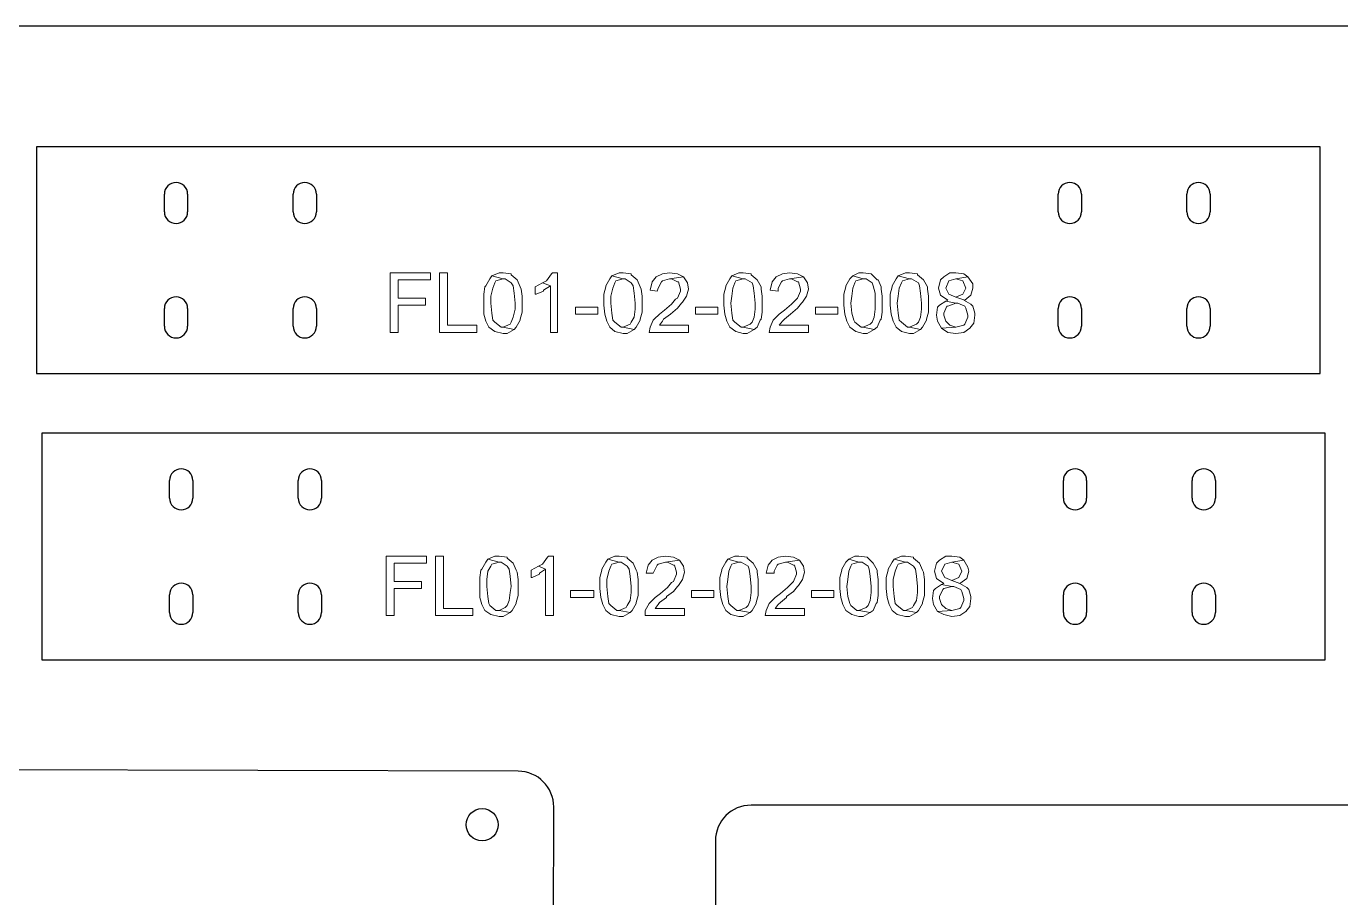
# Model space of a CAD drawing. Header units: millimetres. Extents: x 977 to 12288, y -94 to 5752.
# Drawn here: x 3503.2 to 3870.8, y 1615.2 to 1859 of the extents above; entities that cross this region are included whole.
import ezdxf

# ---------------------------------------------------------------- set-up
doc = ezdxf.new("R2010")
doc.units = ezdxf.units.MM

msp = doc.modelspace()

# ---------------------------------------------------------------- linework, layer by layer
at = {"color": 7, "linetype": 'Continuous', "lineweight": 25}
for p, q in [((3865.05575315, 1825.30088172), (3506.05575315, 1825.30088172)), ((3506.05575315, 1825.30088172), (3506.05575315, 1761.90088172)), ((3865.05575315, 1761.90088172), (3865.05575315, 1825.30088172)), ((3541.80575315, 1807.10088172), (3541.80575315, 1812.10088172)), ((3548.30575315, 1812.10088172), (3548.30575315, 1807.10088172)), ((3577.80575315, 1807.10088172), (3577.80575315, 1812.10088172)), ((3584.30575315, 1812.10088172), (3584.30575315, 1807.10088172)), ((3791.80575315, 1807.10088172), (3791.80575315, 1812.10088172)), ((3798.30575315, 1812.10088172), (3798.30575315, 1807.10088172)), ((3827.80575315, 1807.10088172), (3827.80575315, 1812.10088172)), ((3834.30575315, 1812.10088172), (3834.30575315, 1807.10088172)), ((3541.80575315, 1775.10088172), (3541.80575315, 1780.10088172)), ((3548.30575315, 1780.10088172), (3548.30575315, 1775.10088172)), ((3577.80575315, 1775.10088172), (3577.80575315, 1780.10088172)), ((3584.30575315, 1780.10088172), (3584.30575315, 1775.10088172)), ((3791.80575315, 1775.10088172), (3791.80575315, 1780.10088172)), ((3798.30575315, 1780.10088172), (3798.30575315, 1775.10088172)), ((3827.80575315, 1775.10088172), (3827.80575315, 1780.10088172)), ((3834.30575315, 1780.10088172), (3834.30575315, 1775.10088172)), ((3506.05575315, 1761.90088172), (3865.05575315, 1761.90088172)), ((3866.50944483, 1745.19308509), (3507.50944483, 1745.19308509)), ((3507.50944483, 1745.19308509), (3507.50944483, 1681.79308509)), ((3866.50944483, 1681.79308509), (3866.50944483, 1745.19308509)), ((3543.25944483, 1726.99308509), (3543.25944483, 1731.99308509)), ((3549.75944483, 1731.99308509), (3549.75944483, 1726.99308509)), ((3579.25944483, 1726.99308509), (3579.25944483, 1731.99308509)), ((3585.75944483, 1731.99308509), (3585.75944483, 1726.99308509)), ((3793.25944483, 1726.99308509), (3793.25944483, 1731.99308509)), ((3799.75944483, 1731.99308509), (3799.75944483, 1726.99308509)), ((3829.25944483, 1726.99308509), (3829.25944483, 1731.99308509)), ((3835.75944483, 1731.99308509), (3835.75944483, 1726.99308509)), ((3543.25944483, 1694.99308509), (3543.25944483, 1699.99308509)), ((3549.75944483, 1699.99308509), (3549.75944483, 1694.99308509)), ((3579.25944483, 1694.99308509), (3579.25944483, 1699.99308509)), ((3585.75944483, 1699.99308509), (3585.75944483, 1694.99308509)), ((3793.25944483, 1694.99308509), (3793.25944483, 1699.99308509)), ((3799.75944483, 1699.99308509), (3799.75944483, 1694.99308509)), ((3829.25944483, 1694.99308509), (3829.25944483, 1699.99308509)), ((3835.75944483, 1699.99308509), (3835.75944483, 1694.99308509)), ((3507.50944483, 1681.79308509), (3866.50944483, 1681.79308509)), ((3640.72123993, 1650.64491551), (2772.72366534, 1652.69686653)), ((3649.83944041, 1277.62231777), (3650.697572, 1640.62130346)), ((4235.93056249, 1641.13241992), (3705.93056249, 1641.13241992)), ((3695.93056249, 1631.13241992), (3695.93056249, 1436.13241992))]:
    msp.add_line(p, q, dxfattribs=at)
msp.add_lwpolyline([(4483.71602095, 1859.03641665), (2673.53475737, 1859.03641665), (2673.53475737, 1206.52011083)])
at = {"color": 4, "lineweight": 0}
for points in [[(3616.21969488, 1790.04604307), (3604.93823951, 1790.04604307), (3604.93823951, 1773.40589641), (3607.19453059, 1773.40589641), (3607.19453059, 1781.02087878), (3614.80951296, 1781.02087878), (3614.80951296, 1782.99513347), (3607.19453059, 1782.99513347), (3607.19453059, 1788.07178839), (3616.21969488, 1788.07178839)], [(3621.01431341, 1790.04604307), (3618.75802234, 1790.04604307), (3618.75802234, 1773.40589641), (3629.19336855, 1773.40589641), (3629.19336855, 1775.3801511), (3621.01431341, 1775.3801511)], [(3633.42391431, 1789.19993392), (3632.85984154, 1788.35382477), (3631.73169601, 1786.37957008), (3631.44965962, 1786.0975337), (3631.16762324, 1784.12327901), (3631.16762324, 1781.58495155), (3631.16762324, 1781.02087878), (3631.16762324, 1778.48255132), (3631.73169601, 1776.50829664), (3632.57780516, 1774.81607833), (3634.27002347, 1773.68793279), (3636.52631454, 1773.12386003), (3637.65446007, 1773.12386003), (3639.62871476, 1774.25200556), (3636.52631454, 1774.81607833), (3635.96224177, 1774.81607833), (3634.27002347, 1776.22626025), (3633.7059507, 1776.79033302), (3633.42391431, 1778.76458771), (3633.14187793, 1781.58495155), (3633.14187793, 1783.55920624), (3633.7059507, 1785.81549731), (3634.27002347, 1787.22567923), (3634.55205985, 1787.789752), (3636.52631454, 1788.35382477)], [(3636.52631454, 1790.04604307), (3635.398169, 1790.04604307), (3633.42391431, 1789.19993392), (3636.52631454, 1788.35382477), (3637.09038731, 1788.35382477), (3638.78260561, 1787.22567923), (3639.34667838, 1786.37957008), (3639.62871476, 1784.40531539), (3639.91075115, 1781.58495155), (3639.91075115, 1779.89273325), (3639.34667838, 1777.63644217), (3638.78260561, 1776.22626025), (3638.50056923, 1775.66218748), (3636.52631454, 1774.81607833), (3639.62871476, 1774.25200556), (3640.19278753, 1774.81607833), (3641.32093307, 1776.79033302), (3641.32093307, 1777.0723694), (3641.88500584, 1779.04662409), (3641.88500584, 1781.58495155), (3641.88500584, 1783.55920624), (3641.60296945, 1785.53346093), (3641.32093307, 1786.0975337), (3640.47482392, 1788.07178839), (3640.47482392, 1788.07178839), (3638.78260561, 1789.48197031), (3638.78260561, 1789.76400669)], [(3647.52573352, 1787.22567923), (3645.55147883, 1786.0975337), (3645.55147883, 1784.12327901), (3645.83351521, 1784.12327901), (3647.8077699, 1784.96938816), (3647.8077699, 1785.25142454), (3649.78202459, 1786.37957008)], [(3651.75627928, 1790.04604307), (3650.34609736, 1790.04604307), (3650.06406098, 1789.76400669), (3648.65387906, 1787.789752), (3647.52573352, 1787.22567923), (3649.78202459, 1786.37957008), (3649.78202459, 1773.40589641), (3651.75627928, 1773.40589641)], [(3666.98624403, 1789.19993392), (3666.42217126, 1788.35382477), (3665.29402572, 1786.37957008), (3665.29402572, 1786.0975337), (3664.72995295, 1784.12327901), (3664.72995295, 1781.58495155), (3664.72995295, 1781.02087878), (3665.01198934, 1778.48255132), (3665.5760621, 1776.50829664), (3666.42217126, 1774.81607833), (3667.83235318, 1773.68793279), (3670.08864425, 1773.12386003), (3671.21678979, 1773.12386003), (3673.19104448, 1774.25200556), (3670.08864425, 1774.81607833), (3669.52457148, 1774.81607833), (3667.83235318, 1776.22626025), (3667.26828041, 1776.79033302), (3666.98624403, 1778.76458771), (3666.70420764, 1781.58495155), (3666.70420764, 1783.55920624), (3667.26828041, 1785.81549731), (3667.83235318, 1787.22567923), (3668.11438956, 1787.789752), (3670.08864425, 1788.35382477)], [(3670.08864425, 1790.04604307), (3668.96049871, 1790.04604307), (3666.98624403, 1789.19993392), (3670.08864425, 1788.35382477), (3670.65271702, 1788.35382477), (3672.34493532, 1787.22567923), (3672.90900809, 1786.37957008), (3673.19104448, 1784.40531539), (3673.47308086, 1781.58495155), (3673.47308086, 1779.89273325), (3673.19104448, 1777.63644217), (3672.34493532, 1776.22626025), (3672.06289894, 1775.66218748), (3670.08864425, 1774.81607833), (3673.19104448, 1774.25200556), (3673.75511724, 1774.81607833), (3674.88326278, 1776.79033302), (3674.88326278, 1777.0723694), (3675.44733555, 1779.04662409), (3675.44733555, 1781.58495155), (3675.44733555, 1783.55920624), (3675.16529917, 1785.53346093), (3674.88326278, 1786.0975337), (3674.03715363, 1788.07178839), (3674.03715363, 1788.07178839), (3672.34493532, 1789.48197031), (3672.34493532, 1789.76400669)], [(3687.0108273, 1788.91789754), (3683.06231792, 1788.35382477), (3683.62639069, 1788.35382477), (3685.31860899, 1787.50771562), (3685.60064538, 1787.50771562), (3686.16471815, 1785.53346093), (3686.16471815, 1784.96938816), (3685.31860899, 1782.99513347), (3684.75453623, 1782.71309709), (3683.62639069, 1781.30291517), (3681.652136, 1779.61069686), (3680.24195408, 1778.48255132), (3678.83177216, 1777.0723694), (3678.54973578, 1776.79033302), (3677.70362662, 1774.81607833), (3677.42159024, 1773.40589641), (3688.42100922, 1773.40589641), (3688.42100922, 1775.3801511), (3680.24195408, 1775.3801511), (3681.08806323, 1776.50829664), (3681.37009962, 1777.0723694), (3683.34435431, 1778.48255132), (3683.34435431, 1778.48255132), (3685.31860899, 1780.17476963), (3686.44675453, 1781.58495155), (3686.72879092, 1781.86698793), (3687.85693645, 1783.55920624), (3688.42100922, 1785.53346093), (3688.13897284, 1787.22567923)], [(3683.06231792, 1790.04604307), (3681.08806323, 1789.76400669), (3679.39584493, 1788.91789754), (3678.26769939, 1787.50771562), (3677.70362662, 1785.25142454), (3679.67788131, 1784.96938816), (3679.9599177, 1785.81549731), (3680.80602685, 1787.50771562), (3681.08806323, 1787.789752), (3683.06231792, 1788.35382477), (3687.0108273, 1788.91789754), (3685.31860899, 1789.76400669)], [(3700.54857374, 1789.19993392), (3699.98450097, 1788.35382477), (3698.85635543, 1786.37957008), (3698.85635543, 1786.0975337), (3698.29228267, 1784.12327901), (3698.29228267, 1781.58495155), (3698.29228267, 1781.02087878), (3698.57431905, 1778.48255132), (3699.13839182, 1776.50829664), (3699.98450097, 1774.81607833), (3701.67671927, 1773.68793279), (3703.65097396, 1773.12386003), (3704.7791195, 1773.12386003), (3706.75337419, 1774.25200556), (3703.65097396, 1774.81607833), (3703.0869012, 1774.81607833), (3701.39468289, 1776.22626025), (3700.83061012, 1776.79033302), (3700.54857374, 1778.76458771), (3700.26653735, 1781.58495155), (3700.54857374, 1783.55920624), (3700.83061012, 1785.81549731), (3701.39468289, 1787.22567923), (3701.67671927, 1787.789752), (3703.65097396, 1788.35382477)], [(3703.65097396, 1790.04604307), (3702.52282843, 1790.04604307), (3700.54857374, 1789.19993392), (3703.65097396, 1788.35382477), (3704.21504673, 1788.35382477), (3706.18930142, 1787.22567923), (3706.47133781, 1786.37957008), (3706.75337419, 1784.40531539), (3707.03541057, 1781.58495155), (3707.03541057, 1779.89273325), (3706.75337419, 1777.63644217), (3706.18930142, 1776.22626025), (3705.62522865, 1775.66218748), (3703.65097396, 1774.81607833), (3706.75337419, 1774.25200556), (3707.59948334, 1774.81607833), (3708.44559249, 1776.79033302), (3708.72762888, 1777.0723694), (3709.00966526, 1779.04662409), (3709.00966526, 1781.58495155), (3709.00966526, 1783.55920624), (3708.72762888, 1785.53346093), (3708.72762888, 1786.0975337), (3707.59948334, 1788.07178839), (3707.59948334, 1788.07178839), (3705.90726504, 1789.48197031), (3705.90726504, 1789.76400669)], [(3720.57315701, 1788.91789754), (3716.62464763, 1788.35382477), (3717.1887204, 1788.35382477), (3718.88093871, 1787.50771562), (3719.16297509, 1787.50771562), (3719.72704786, 1785.53346093), (3719.72704786, 1784.96938816), (3718.88093871, 1782.99513347), (3718.59890232, 1782.71309709), (3717.1887204, 1781.30291517), (3715.21446571, 1779.61069686), (3713.80428379, 1778.48255132), (3712.39410187, 1777.0723694), (3712.11206549, 1776.79033302), (3711.26595634, 1774.81607833), (3710.98391995, 1773.40589641), (3721.98333893, 1773.40589641), (3721.98333893, 1775.3801511), (3713.80428379, 1775.3801511), (3714.65039295, 1776.50829664), (3715.21446571, 1777.0723694), (3716.90668402, 1778.48255132), (3716.90668402, 1778.48255132), (3718.88093871, 1780.17476963), (3720.00908424, 1781.58495155), (3720.29112063, 1781.86698793), (3721.41926616, 1783.55920624), (3721.98333893, 1785.53346093), (3721.70130255, 1787.22567923)], [(3716.62464763, 1790.04604307), (3714.65039295, 1789.76400669), (3712.95817464, 1788.91789754), (3711.8300291, 1787.50771562), (3711.26595634, 1785.25142454), (3713.52224741, 1784.96938816), (3713.52224741, 1785.81549731), (3714.36835656, 1787.50771562), (3714.65039295, 1787.789752), (3716.62464763, 1788.35382477), (3720.57315701, 1788.91789754), (3718.88093871, 1789.76400669)], [(3734.39293984, 1789.19993392), (3733.54683068, 1788.35382477), (3732.41868515, 1786.37957008), (3732.41868515, 1786.0975337), (3731.85461238, 1784.12327901), (3731.85461238, 1781.58495155), (3731.85461238, 1781.02087878), (3732.13664876, 1778.48255132), (3732.70072153, 1776.50829664), (3733.54683068, 1774.81607833), (3735.23904899, 1773.68793279), (3737.21330368, 1773.12386003), (3738.34144921, 1773.12386003), (3740.3157039, 1774.25200556), (3737.21330368, 1774.81607833), (3736.64923091, 1774.81607833), (3734.9570126, 1776.22626025), (3734.67497622, 1776.79033302), (3734.11090345, 1778.76458771), (3733.82886707, 1781.58495155), (3734.11090345, 1783.55920624), (3734.39293984, 1785.81549731), (3734.9570126, 1787.22567923), (3735.23904899, 1787.789752), (3737.21330368, 1788.35382477)], [(3737.21330368, 1790.04604307), (3736.08515814, 1790.04604307), (3734.39293984, 1789.19993392), (3737.21330368, 1788.35382477), (3738.05941283, 1788.35382477), (3739.75163113, 1787.22567923), (3740.03366752, 1786.37957008), (3740.59774029, 1784.40531539), (3740.59774029, 1781.58495155), (3740.59774029, 1779.89273325), (3740.3157039, 1777.63644217), (3739.75163113, 1776.22626025), (3739.18755837, 1775.66218748), (3737.21330368, 1774.81607833), (3740.3157039, 1774.25200556), (3741.16181305, 1774.81607833), (3742.00792221, 1776.79033302), (3742.28995859, 1777.0723694), (3742.57199498, 1779.04662409), (3742.57199498, 1781.58495155), (3742.57199498, 1783.55920624), (3742.28995859, 1785.53346093), (3742.28995859, 1786.0975337), (3741.44384944, 1788.07178839), (3741.16181305, 1788.07178839), (3739.75163113, 1789.48197031), (3739.46959475, 1789.76400669)], [(3747.08457712, 1789.19993392), (3746.52050435, 1788.35382477), (3745.39235882, 1786.37957008), (3745.39235882, 1786.0975337), (3744.82828605, 1784.12327901), (3744.82828605, 1781.58495155), (3744.82828605, 1781.02087878), (3745.11032243, 1778.48255132), (3745.6743952, 1776.50829664), (3746.52050435, 1774.81607833), (3747.93068627, 1773.68793279), (3750.18697735, 1773.12386003), (3751.31512288, 1773.12386003), (3753.28937757, 1774.25200556), (3750.18697735, 1774.81607833), (3749.62290458, 1774.81607833), (3747.93068627, 1776.22626025), (3747.36661351, 1776.79033302), (3747.08457712, 1778.76458771), (3746.80254074, 1781.58495155), (3747.08457712, 1783.55920624), (3747.36661351, 1785.81549731), (3747.93068627, 1787.22567923), (3748.21272266, 1787.789752), (3750.18697735, 1788.35382477)], [(3750.18697735, 1790.04604307), (3749.05883181, 1790.04604307), (3747.08457712, 1789.19993392), (3750.18697735, 1788.35382477), (3750.75105012, 1788.35382477), (3752.7253048, 1787.22567923), (3753.00734119, 1786.37957008), (3753.28937757, 1784.40531539), (3753.57141396, 1781.58495155), (3753.57141396, 1779.89273325), (3753.28937757, 1777.63644217), (3752.7253048, 1776.22626025), (3752.16123204, 1775.66218748), (3750.18697735, 1774.81607833), (3753.28937757, 1774.25200556), (3753.85345034, 1774.81607833), (3754.98159588, 1776.79033302), (3754.98159588, 1777.0723694), (3755.54566865, 1779.04662409), (3755.54566865, 1781.58495155), (3755.54566865, 1783.55920624), (3755.26363226, 1785.53346093), (3755.26363226, 1786.0975337), (3754.13548672, 1788.07178839), (3754.13548672, 1788.07178839), (3752.44326842, 1789.48197031), (3752.44326842, 1789.76400669)], [(3763.16065102, 1790.04604307), (3761.46843271, 1790.04604307), (3759.77621441, 1788.91789754), (3758.93010526, 1788.07178839), (3758.36603249, 1785.81549731), (3758.93010526, 1783.84124262), (3758.93010526, 1783.84124262), (3760.90435994, 1782.4310607), (3760.34028718, 1782.14902432), (3763.16065102, 1781.58495155), (3763.72472379, 1781.58495155), (3765.69897847, 1780.7388424), (3765.98101486, 1780.17476963), (3766.54508763, 1778.20051494), (3766.54508763, 1777.63644217), (3765.69897847, 1775.66218748), (3765.41694209, 1775.3801511), (3763.16065102, 1774.81607833), (3759.21214164, 1774.53404195), (3760.90435994, 1773.40589641), (3763.16065102, 1773.12386003), (3765.41694209, 1773.40589641), (3767.1091604, 1774.53404195), (3768.23730593, 1775.94422387), (3768.51934232, 1778.20051494), (3768.51934232, 1778.76458771), (3767.95526955, 1780.7388424), (3767.39119678, 1781.30291517), (3765.41694209, 1782.4310607), (3765.69897847, 1782.4310607), (3763.16065102, 1783.27716985), (3761.18639633, 1784.12327901), (3760.34028718, 1785.81549731), (3761.18639633, 1787.789752), (3763.16065102, 1788.35382477), (3766.54508763, 1788.91789754), (3765.41694209, 1789.76400669)], [(3766.54508763, 1788.91789754), (3763.16065102, 1788.35382477), (3765.13490571, 1787.789752), (3765.98101486, 1785.81549731), (3765.13490571, 1784.12327901), (3763.16065102, 1783.27716985), (3765.69897847, 1782.4310607), (3767.39119678, 1783.84124262), (3767.95526955, 1785.81549731), (3767.95526955, 1786.94364285)], [(3656.8329342, 1778.48255132), (3656.8329342, 1780.45680601), (3663.03773465, 1780.45680601), (3663.03773465, 1778.48255132), (3656.8329342, 1778.48255132)], [(3690.39526391, 1778.48255132), (3690.39526391, 1780.45680601), (3696.60006436, 1780.45680601), (3696.60006436, 1778.48255132), (3690.39526391, 1778.48255132)], [(3723.95759362, 1778.48255132), (3723.95759362, 1780.45680601), (3730.16239407, 1780.45680601), (3730.16239407, 1778.48255132), (3723.95759362, 1778.48255132)], [(3760.34028718, 1782.14902432), (3758.64806887, 1781.02087878), (3758.0839961, 1780.45680601), (3757.80195972, 1778.20051494), (3758.0839961, 1776.50829664), (3759.21214164, 1774.53404195), (3763.16065102, 1774.81607833), (3761.46843271, 1775.3801511), (3760.34028718, 1776.50829664), (3759.77621441, 1778.20051494), (3759.77621441, 1778.76458771), (3760.62232356, 1780.7388424), (3760.90435994, 1780.7388424), (3763.16065102, 1781.58495155)], [(3615.09154934, 1710.79381913), (3603.81009398, 1710.79381913), (3603.81009398, 1694.15367247), (3606.06638505, 1694.15367247), (3606.06638505, 1701.76865484), (3613.68136742, 1701.76865484), (3613.68136742, 1703.74290953), (3606.06638505, 1703.74290953), (3606.06638505, 1708.81956444), (3615.09154934, 1708.81956444)], [(3619.88616787, 1710.79381913), (3617.6298768, 1710.79381913), (3617.6298768, 1694.15367247), (3628.06522301, 1694.15367247), (3628.06522301, 1696.12792716), (3619.88616787, 1696.12792716)], [(3632.29576878, 1709.94770998), (3631.73169601, 1709.10160083), (3630.60355047, 1707.12734614), (3630.32151409, 1706.84530975), (3630.0394777, 1704.87105506), (3630.0394777, 1702.33272761), (3630.0394777, 1701.76865484), (3630.0394777, 1699.23032738), (3630.60355047, 1697.25607269), (3631.44965962, 1695.56385439), (3633.14187793, 1694.43570885), (3635.398169, 1693.87163608), (3636.52631454, 1693.87163608), (3638.50056923, 1694.99978162), (3635.398169, 1695.56385439), (3634.55205985, 1695.56385439), (3632.85984154, 1696.97403631), (3632.57780516, 1697.53810908), (3632.29576878, 1699.51236377), (3632.01373239, 1702.33272761), (3632.01373239, 1704.3069823), (3632.29576878, 1706.56327337), (3633.14187793, 1707.97345529), (3633.42391431, 1708.53752806), (3635.398169, 1709.10160083)], [(3635.398169, 1710.79381913), (3634.27002347, 1710.79381913), (3632.29576878, 1709.94770998), (3635.398169, 1709.10160083), (3635.96224177, 1709.10160083), (3637.65446007, 1707.97345529), (3638.21853284, 1707.12734614), (3638.50056923, 1705.15309145), (3638.78260561, 1702.33272761), (3638.50056923, 1700.6405093), (3638.21853284, 1698.38421823), (3637.65446007, 1696.97403631), (3637.09038731, 1696.40996354), (3635.398169, 1695.56385439), (3638.50056923, 1694.99978162), (3639.064642, 1695.56385439), (3640.19278753, 1697.53810908), (3640.19278753, 1697.82014546), (3640.7568603, 1699.79440015), (3640.7568603, 1702.33272761), (3640.7568603, 1704.3069823), (3640.47482392, 1706.28123698), (3640.19278753, 1706.84530975), (3639.34667838, 1708.81956444), (3639.34667838, 1708.81956444), (3637.65446007, 1710.22974636), (3637.65446007, 1710.51178275)], [(3650.62813375, 1710.79381913), (3649.21795182, 1710.79381913), (3648.93591544, 1710.51178275), (3647.52573352, 1708.53752806), (3646.39758798, 1707.97345529), (3648.37184267, 1707.12734614), (3648.37184267, 1694.15367247), (3650.62813375, 1694.15367247)], [(3665.85809849, 1709.94770998), (3665.29402572, 1709.10160083), (3664.16588018, 1707.12734614), (3664.16588018, 1706.84530975), (3663.60180742, 1704.87105506), (3663.60180742, 1702.33272761), (3663.60180742, 1701.76865484), (3663.8838438, 1699.23032738), (3664.44791657, 1697.25607269), (3665.29402572, 1695.56385439), (3666.70420764, 1694.43570885), (3668.96049871, 1693.87163608), (3670.08864425, 1693.87163608), (3672.06289894, 1694.99978162), (3668.96049871, 1695.56385439), (3668.39642595, 1695.56385439), (3666.70420764, 1696.97403631), (3666.14013487, 1697.53810908), (3665.85809849, 1699.51236377), (3665.5760621, 1702.33272761), (3665.5760621, 1704.3069823), (3666.14013487, 1706.56327337), (3666.70420764, 1707.97345529), (3666.98624403, 1708.53752806), (3668.96049871, 1709.10160083)], [(3668.96049871, 1710.79381913), (3667.83235318, 1710.79381913), (3665.85809849, 1709.94770998), (3668.96049871, 1709.10160083), (3669.52457148, 1709.10160083), (3671.21678979, 1707.97345529), (3671.78086256, 1707.12734614), (3672.06289894, 1705.15309145), (3672.34493532, 1702.33272761), (3672.34493532, 1700.6405093), (3672.06289894, 1698.38421823), (3671.21678979, 1696.97403631), (3670.9347534, 1696.40996354), (3668.96049871, 1695.56385439), (3672.06289894, 1694.99978162), (3672.62697171, 1695.56385439), (3673.75511724, 1697.53810908), (3673.75511724, 1697.82014546), (3674.31919001, 1699.79440015), (3674.31919001, 1702.33272761), (3674.31919001, 1704.3069823), (3674.03715363, 1706.28123698), (3673.75511724, 1706.84530975), (3672.90900809, 1708.81956444), (3672.90900809, 1708.81956444), (3671.21678979, 1710.22974636), (3671.21678979, 1710.51178275)], [(3685.88268176, 1709.66567359), (3681.93417238, 1709.10160083), (3682.49824515, 1709.10160083), (3684.19046346, 1708.25549167), (3684.47249984, 1708.25549167), (3685.03657261, 1706.28123698), (3685.03657261, 1705.71716422), (3684.19046346, 1703.74290953), (3683.62639069, 1703.46087314), (3682.49824515, 1702.05069122), (3680.52399046, 1700.35847292), (3679.11380854, 1699.23032738), (3677.70362662, 1697.82014546), (3677.42159024, 1697.53810908), (3676.2934447, 1695.56385439), (3676.2934447, 1694.15367247), (3687.29286368, 1694.15367247), (3687.29286368, 1696.12792716), (3679.11380854, 1696.12792716), (3679.9599177, 1697.25607269), (3680.24195408, 1697.82014546), (3682.21620877, 1699.23032738), (3682.21620877, 1699.51236377), (3684.19046346, 1700.92254569), (3685.31860899, 1702.33272761), (3685.60064538, 1702.61476399), (3686.72879092, 1704.3069823), (3687.29286368, 1706.28123698), (3687.0108273, 1707.97345529)], [(3681.93417238, 1710.79381913), (3679.9599177, 1710.51178275), (3678.26769939, 1709.66567359), (3677.13955385, 1708.25549167), (3676.57548109, 1705.9992006), (3678.54973578, 1705.9992006), (3678.83177216, 1706.56327337), (3679.67788131, 1708.25549167), (3679.9599177, 1708.53752806), (3681.93417238, 1709.10160083), (3685.88268176, 1709.66567359), (3684.19046346, 1710.51178275)], [(3699.4204282, 1709.94770998), (3698.85635543, 1709.10160083), (3697.7282099, 1707.12734614), (3697.7282099, 1706.84530975), (3697.16413713, 1704.87105506), (3697.16413713, 1702.33272761), (3697.16413713, 1701.76865484), (3697.44617351, 1699.23032738), (3698.01024628, 1697.25607269), (3698.85635543, 1695.56385439), (3700.26653735, 1694.43570885), (3702.52282843, 1693.87163608), (3703.65097396, 1693.87163608), (3705.62522865, 1694.99978162), (3702.52282843, 1695.56385439), (3701.95875566, 1695.56385439), (3700.26653735, 1696.97403631), (3699.70246459, 1697.53810908), (3699.4204282, 1699.51236377), (3699.13839182, 1702.33272761), (3699.4204282, 1704.3069823), (3699.70246459, 1706.56327337), (3700.26653735, 1707.97345529), (3700.54857374, 1708.53752806), (3702.52282843, 1709.10160083)], [(3702.52282843, 1710.79381913), (3701.39468289, 1710.79381913), (3699.4204282, 1709.94770998), (3702.52282843, 1709.10160083), (3703.0869012, 1709.10160083), (3705.06115588, 1707.97345529), (3705.34319227, 1707.12734614), (3705.62522865, 1705.15309145), (3705.90726504, 1702.33272761), (3705.90726504, 1700.6405093), (3705.62522865, 1698.38421823), (3705.06115588, 1696.97403631), (3704.49708312, 1696.40996354), (3702.52282843, 1695.56385439), (3705.62522865, 1694.99978162), (3706.18930142, 1695.56385439), (3707.31744696, 1697.53810908), (3707.31744696, 1697.82014546), (3707.88151973, 1699.79440015), (3707.88151973, 1702.33272761), (3707.88151973, 1704.3069823), (3707.59948334, 1706.28123698), (3707.59948334, 1706.84530975), (3706.47133781, 1708.81956444), (3706.47133781, 1708.81956444), (3704.7791195, 1710.22974636), (3704.7791195, 1710.51178275)], [(3719.44501148, 1709.66567359), (3715.4965021, 1709.10160083), (3716.06057487, 1709.10160083), (3717.75279317, 1708.25549167), (3718.03482955, 1708.25549167), (3718.59890232, 1706.28123698), (3718.59890232, 1705.71716422), (3717.75279317, 1703.74290953), (3717.47075679, 1703.46087314), (3716.06057487, 1702.05069122), (3714.08632018, 1700.35847292), (3712.67613826, 1699.23032738), (3711.26595634, 1697.82014546), (3710.98391995, 1697.53810908), (3710.1378108, 1695.56385439), (3709.85577441, 1694.15367247), (3720.8551934, 1694.15367247), (3720.8551934, 1696.12792716), (3712.67613826, 1696.12792716), (3713.52224741, 1697.25607269), (3714.08632018, 1697.82014546), (3715.77853848, 1699.23032738), (3715.77853848, 1699.51236377), (3717.75279317, 1700.92254569), (3718.88093871, 1702.33272761), (3719.16297509, 1702.61476399), (3720.29112063, 1704.3069823), (3720.8551934, 1706.28123698), (3720.57315701, 1707.97345529)], [(3715.4965021, 1710.79381913), (3713.52224741, 1710.51178275), (3711.8300291, 1709.66567359), (3710.70188357, 1708.25549167), (3710.1378108, 1705.9992006), (3712.39410187, 1705.9992006), (3712.39410187, 1706.56327337), (3713.24021102, 1708.25549167), (3713.52224741, 1708.53752806), (3715.4965021, 1709.10160083), (3719.44501148, 1709.66567359), (3717.75279317, 1710.51178275)], [(3733.2647943, 1709.94770998), (3732.41868515, 1709.10160083), (3731.29053961, 1707.12734614), (3731.29053961, 1706.84530975), (3730.72646684, 1704.87105506), (3730.72646684, 1702.33272761), (3730.72646684, 1701.76865484), (3731.00850323, 1699.23032738), (3731.57257599, 1697.25607269), (3732.41868515, 1695.56385439), (3734.11090345, 1694.43570885), (3736.08515814, 1693.87163608), (3737.21330368, 1693.87163608), (3739.18755837, 1694.99978162), (3736.08515814, 1695.56385439), (3735.52108537, 1695.56385439), (3733.82886707, 1696.97403631), (3733.54683068, 1697.53810908), (3732.98275791, 1699.51236377), (3732.70072153, 1702.33272761), (3732.98275791, 1704.3069823), (3733.2647943, 1706.56327337), (3733.82886707, 1707.97345529), (3734.11090345, 1708.53752806), (3736.08515814, 1709.10160083)], [(3736.08515814, 1710.79381913), (3734.9570126, 1710.79381913), (3733.2647943, 1709.94770998), (3736.08515814, 1709.10160083), (3736.93126729, 1709.10160083), (3738.6234856, 1707.97345529), (3738.90552198, 1707.12734614), (3739.18755837, 1705.15309145), (3739.46959475, 1702.33272761), (3739.46959475, 1700.6405093), (3739.18755837, 1698.38421823), (3738.6234856, 1696.97403631), (3738.05941283, 1696.40996354), (3736.08515814, 1695.56385439), (3739.18755837, 1694.99978162), (3740.03366752, 1695.56385439), (3740.87977667, 1697.53810908), (3741.16181305, 1697.82014546), (3741.44384944, 1699.79440015), (3741.44384944, 1702.33272761), (3741.44384944, 1704.3069823), (3741.16181305, 1706.28123698), (3741.16181305, 1706.84530975), (3740.03366752, 1708.81956444), (3740.03366752, 1708.81956444), (3738.6234856, 1710.22974636), (3738.34144921, 1710.51178275)], [(3745.95643158, 1709.94770998), (3745.39235882, 1709.10160083), (3744.26421328, 1707.12734614), (3744.26421328, 1706.84530975), (3743.70014051, 1704.87105506), (3743.70014051, 1702.33272761), (3743.70014051, 1701.76865484), (3743.9821769, 1699.23032738), (3744.54624966, 1697.25607269), (3745.39235882, 1695.56385439), (3746.80254074, 1694.43570885), (3749.05883181, 1693.87163608), (3750.18697735, 1693.87163608), (3752.16123204, 1694.99978162), (3749.05883181, 1695.56385439), (3748.49475904, 1695.56385439), (3746.80254074, 1696.97403631), (3746.23846797, 1697.53810908), (3745.95643158, 1699.51236377), (3745.6743952, 1702.33272761), (3745.6743952, 1704.3069823), (3746.23846797, 1706.56327337), (3746.80254074, 1707.97345529), (3747.08457712, 1708.53752806), (3749.05883181, 1709.10160083)], [(3749.05883181, 1710.79381913), (3747.93068627, 1710.79381913), (3745.95643158, 1709.94770998), (3749.05883181, 1709.10160083), (3749.62290458, 1709.10160083), (3751.31512288, 1707.97345529), (3751.87919565, 1707.12734614), (3752.16123204, 1705.15309145), (3752.44326842, 1702.33272761), (3752.44326842, 1700.6405093), (3752.16123204, 1698.38421823), (3751.31512288, 1696.97403631), (3751.0330865, 1696.40996354), (3749.05883181, 1695.56385439), (3752.16123204, 1694.99978162), (3752.7253048, 1695.56385439), (3753.85345034, 1697.53810908), (3753.85345034, 1697.82014546), (3754.41752311, 1699.79440015), (3754.41752311, 1702.33272761), (3754.41752311, 1704.3069823), (3754.13548672, 1706.28123698), (3753.85345034, 1706.84530975), (3753.00734119, 1708.81956444), (3753.00734119, 1708.81956444), (3751.31512288, 1710.22974636), (3751.31512288, 1710.51178275)], [(3762.03250548, 1710.79381913), (3760.34028718, 1710.79381913), (3758.64806887, 1709.66567359), (3757.80195972, 1708.81956444), (3757.23788695, 1706.56327337), (3757.80195972, 1704.58901868), (3757.80195972, 1704.58901868), (3759.77621441, 1703.17883676), (3759.21214164, 1702.89680037), (3762.03250548, 1702.33272761), (3762.59657825, 1702.33272761), (3764.57083294, 1701.48661845), (3764.85286932, 1700.92254569), (3765.41694209, 1698.948291), (3765.41694209, 1698.38421823), (3764.57083294, 1696.40996354), (3764.28879655, 1696.12792716), (3762.03250548, 1695.56385439), (3758.0839961, 1695.281818), (3759.77621441, 1694.43570885), (3762.03250548, 1693.87163608), (3764.28879655, 1694.15367247), (3765.98101486, 1695.281818), (3767.1091604, 1696.69199992), (3767.39119678, 1698.948291), (3767.39119678, 1699.51236377), (3766.82712401, 1701.48661845), (3766.26305124, 1702.05069122), (3764.28879655, 1703.17883676), (3764.28879655, 1703.17883676), (3762.03250548, 1704.02494591), (3760.05825079, 1704.87105506), (3759.21214164, 1706.56327337), (3760.05825079, 1708.53752806), (3762.03250548, 1709.10160083), (3765.41694209, 1709.66567359), (3764.28879655, 1710.51178275)], [(3765.41694209, 1709.66567359), (3762.03250548, 1709.10160083), (3764.00676017, 1708.53752806), (3764.85286932, 1706.56327337), (3764.00676017, 1704.87105506), (3762.03250548, 1704.02494591), (3764.28879655, 1703.17883676), (3766.26305124, 1704.58901868), (3766.82712401, 1706.56327337), (3766.54508763, 1707.69141891)], [(3646.39758798, 1707.97345529), (3644.42333329, 1706.84530975), (3644.42333329, 1704.87105506), (3644.70536968, 1704.87105506), (3646.67962437, 1705.71716422), (3646.67962437, 1705.9992006), (3648.37184267, 1707.12734614)], [(3759.21214164, 1702.89680037), (3757.51992333, 1701.76865484), (3756.95585057, 1701.20458207), (3756.67381418, 1698.948291), (3756.95585057, 1697.25607269), (3758.0839961, 1695.281818), (3762.03250548, 1695.56385439), (3760.34028718, 1696.12792716), (3759.21214164, 1697.25607269), (3758.64806887, 1698.948291), (3758.64806887, 1699.51236377), (3759.49417802, 1701.48661845), (3759.77621441, 1701.76865484), (3762.03250548, 1702.33272761)], [(3655.42275228, 1699.23032738), (3655.42275228, 1701.20458207), (3661.90958911, 1701.20458207), (3661.90958911, 1699.23032738), (3655.42275228, 1699.23032738)], [(3689.26711837, 1699.23032738), (3689.26711837, 1701.20458207), (3695.47191882, 1701.20458207), (3695.47191882, 1699.23032738), (3689.26711837, 1699.23032738)], [(3722.82944809, 1699.23032738), (3722.82944809, 1701.20458207), (3729.03424854, 1701.20458207), (3729.03424854, 1699.23032738), (3722.82944809, 1699.23032738)]]:
    msp.add_lwpolyline(points, close=True, dxfattribs=at)
at = {"color": 7, "linetype": 'Continuous', "lineweight": 25}
msp.add_circle((3630.68580789, 1635.66859741), 4.5, dxfattribs=at)
for centre, radius, start, end in [((3545.05575315, 1812.10088172), 3.25, 0, 180), ((3581.05575315, 1812.10088172), 3.25, 0, 180), ((3795.05575315, 1812.10088172), 3.25, 0, 180), ((3831.05575315, 1812.10088172), 3.25, 0, 180), ((3545.05575315, 1807.10088172), 3.25, 180, 0), ((3581.05575315, 1807.10088172), 3.25, 180, 0), ((3795.05575315, 1807.10088172), 3.25, 180, 0), ((3831.05575315, 1807.10088172), 3.25, 180, 0), ((3545.05575315, 1780.10088172), 3.25, 0, 180), ((3581.05575315, 1780.10088172), 3.25, 0, 180), ((3795.05575315, 1780.10088172), 3.25, 0, 180), ((3831.05575315, 1780.10088172), 3.25, 0, 180), ((3545.05575315, 1775.10088172), 3.25, 180, 0), ((3581.05575315, 1775.10088172), 3.25, 180, 0), ((3795.05575315, 1775.10088172), 3.25, 180, 0), ((3831.05575315, 1775.10088172), 3.25, 180, 0), ((3546.50944483, 1731.99308509), 3.25, 0, 180), ((3582.50944483, 1731.99308509), 3.25, 0, 180), ((3796.50944483, 1731.99308509), 3.25, 0, 180), ((3832.50944483, 1731.99308509), 3.25, 0, 180), ((3546.50944483, 1726.99308509), 3.25, 180, 0), ((3582.50944483, 1726.99308509), 3.25, 180, 0), ((3796.50944483, 1726.99308509), 3.25, 180, 0), ((3832.50944483, 1726.99308509), 3.25, 180, 0), ((3546.50944483, 1699.99308509), 3.25, 0, 180), ((3582.50944483, 1699.99308509), 3.25, 0, 180), ((3796.50944483, 1699.99308509), 3.25, 0, 180), ((3832.50944483, 1699.99308509), 3.25, 0, 180), ((3546.50944483, 1694.99308509), 3.25, 180, 0), ((3582.50944483, 1694.99308509), 3.25, 180, 0), ((3796.50944483, 1694.99308509), 3.25, 180, 0), ((3832.50944483, 1694.99308509), 3.25, 180, 0), ((3640.69759994, 1640.64494345), 10, 359.864552716, 89.864552716), ((3705.93056249, 1631.13241992), 10, 90, 180)]:
    msp.add_arc(centre, radius, start, end, dxfattribs=at)

doc.saveas('drawing.dxf')
